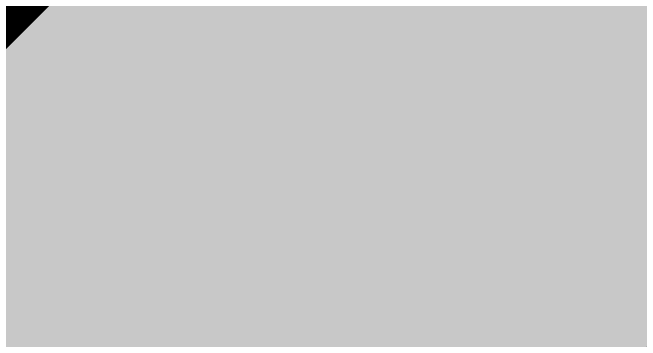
# Model space of a CAD drawing. Header units: millimetres. Extents: x -11 to 223, y -88 to 3.
# Drawn here: x 79.6869 to 80.0602, y -60.5399 to -60.3452 of the extents above; entities that cross this region are included whole.
import ezdxf

# ---------------------------------------------------------------- set-up
doc = ezdxf.new("R2010")
doc.units = ezdxf.units.MM
doc.header["$MEASUREMENT"] = 0
doc.layers.add('Bottom-Layer', color=7, linetype='Continuous', true_color=0x0000ff)
doc.layers.add('Top-Layer', color=7, linetype='Continuous', true_color=0xff0000)

msp = doc.modelspace()

# ---------------------------------------------------------------- hatches: boundary and pattern name
at = {"layer": 'Bottom-Layer'}
msp.add_hatch(color=256, dxfattribs=at).paths.add_polyline_path([(-10.33528, 1.97866), (-0.38039, 1.97866), (-0.84578, 1.72673), (-1.19549, 1.32954), (-1.38645, 0.83599), (-1.39516, 0.30686), (-1.22055, -0.1927), (-0.8841, -0.60119), (-0.42726, -0.8683), (0.09374, -0.96115), (1.79374, -0.96115), (2.31473, -0.8683), (2.77158, -0.60119), (3.10802, -0.1927), (3.28264, 0.30686), (3.27393, 0.83599), (3.08296, 1.32954), (2.73326, 1.72673), (2.26787, 1.97866), (222.62891, 1.97866), (222.62891, -87.47523), (-10.33528, -87.47523)])
at = {"layer": 'Top-Layer'}
msp.add_hatch(color=256, dxfattribs=at).paths.add_polyline_path([(-10.33528, 1.97866), (-0.38039, 1.97866), (-0.84578, 1.72673), (-1.19549, 1.32954), (-1.38645, 0.83599), (-1.39516, 0.30686), (-1.22055, -0.1927), (-0.8841, -0.60119), (-0.42726, -0.8683), (0.09374, -0.96115), (1.79374, -0.96115), (2.31473, -0.8683), (2.77158, -0.60119), (3.10802, -0.1927), (3.28264, 0.30686), (3.27393, 0.83599), (3.08296, 1.32954), (2.73326, 1.72673), (2.26787, 1.97866), (222.62891, 1.97866), (222.62891, -87.47523), (-10.33528, -87.47523)])

# ---------------------------------------------------------------- linework, layer by layer
at = {"layer": 'Bottom-Layer', "const_width": 0.0508}
msp.add_lwpolyline([(80.61202, -43.36253), (80.61202, -60.10358), (80.20565, -60.37666), (79.93428, -60.78418), (79.83902, -61.26442), (79.93428, -61.74467), (80.20565, -62.15219), (80.61202, -62.42527), (80.61202, -79.16632)], dxfattribs=at)
at = {"layer": 'Top-Layer', "const_width": 0.0508}
msp.add_lwpolyline([(64.72572, -56.23825), (67.36318, -56.23825), (71.8058, -60.68087), (71.96319, -60.78603), (72.14884, -60.82296), (78.99009, -60.82296), (79.17575, -60.78603), (79.33314, -60.68087), (81.43805, -58.57596), (81.9851, -58.57596), (82.16417, -58.52798), (82.29526, -58.39689), (82.34324, -58.21782), (82.34324, -57.67076), (83.77576, -56.23825), (87.04822, -56.23825), (91.49084, -60.68087)], dxfattribs=at)
msp.add_lwpolyline([(81.09716, -60.00628), (80.61569, -60.10205), (80.20752, -60.37478), (79.93479, -60.78295), (79.83902, -61.26442), (79.93479, -61.74589), (80.20752, -62.15406), (80.61569, -62.42679), (81.09716, -62.52256), (81.57863, -62.42679), (81.9868, -62.15406), (82.25953, -61.74589), (82.3553, -61.26442), (82.25953, -60.78295), (81.9868, -60.37478), (81.57863, -60.10205)], close=True, dxfattribs=at)

doc.saveas('drawing.dxf')
